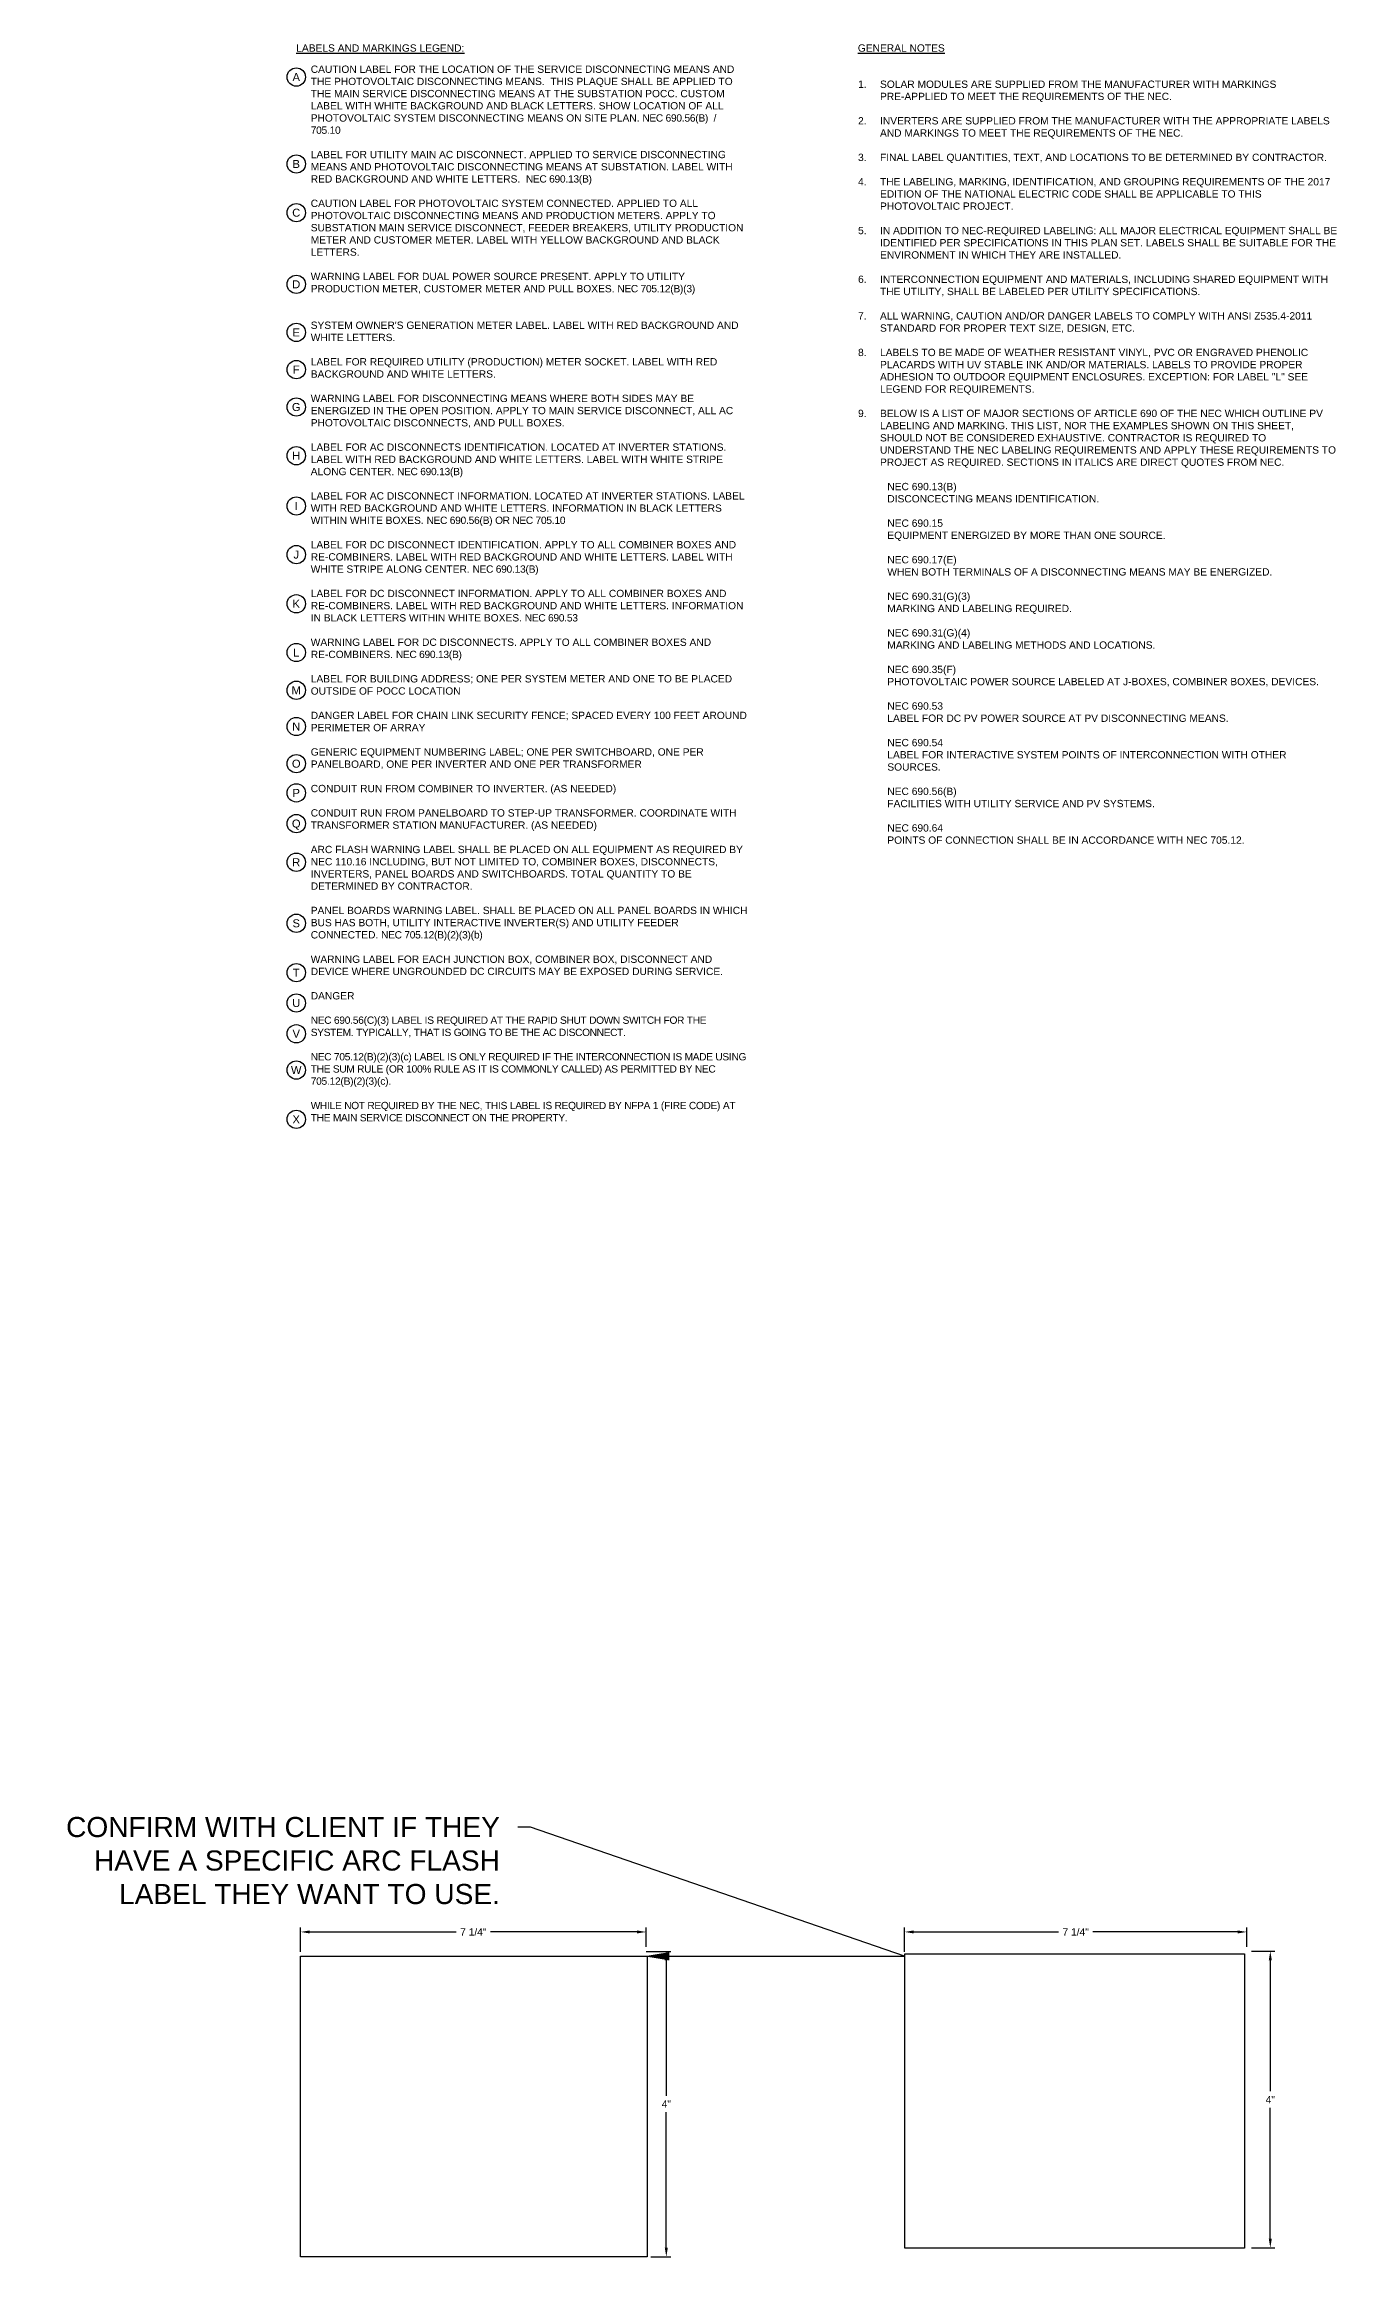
# Model space of a CAD drawing. Header units: feet. Extents: x -1522 to 1718, y -42 to 1309.
# Drawn here: x 1602.28 to 1619.94, y 1272.2 to 1302.45 of the extents above; entities that cross this region are included whole.
import ezdxf
from ezdxf import colors
from ezdxf.entities.mleader import LeaderData, LeaderLine
from ezdxf.enums import TextEntityAlignment as Align
from ezdxf.math import Vec2, Vec3

# ---------------------------------------------------------------- set-up
doc = ezdxf.new("R2010")
doc.units = ezdxf.units.FT
doc.header["$MEASUREMENT"] = 0
for name, color, linetype in [('E-TEXT', 7, 'Continuous'), ('G-ANNO-DIMS', 1, 'Continuous'), ('G-ANNO-TEXT', 1, 'Continuous')]:
    doc.layers.add(name, color=color, linetype=linetype)
doc.layers.add('G-NPLT', color=67, linetype='Continuous', plot=False)
doc.styles.add('NEI-A', font='arial.ttf')
doc.dimstyles.new('NEI-A', dxfattribs={"dimtxt": 0.1, "dimasz": 0.125, "dimexe": 0.0625, "dimexo": 0.0625, "dimgap": 0.0625, "dimtad": 0, "dimtih": 1, "dimtoh": 1, "dimdec": 4, "dimzin": 3, "dimdsep": 46, "dimlunit": 4, "dimtxsty": 'NEI-A', "dimcen": 0, "dimadec": 0, "dimazin": 0, "dimtfac": 0.75, "dimtdec": 4, "dimtofl": 0, "dimtmove": 0, "dimatfit": 3, "dimfxl": 1, "dimfrac": 1, "dimtolj": 1, "dimtzin": 0, "dimarcsym": 0})
picture_1 = doc.add_image_def('image1.jpg', size_in_pixel=(620, 538))
picture_2 = doc.add_image_def('image2.jpg', size_in_pixel=(624, 541))

# ---------------------------------------------------------------- blocks, each defined once
blk = doc.blocks.new('CIRCTAG')
at = {"color": 0, "linetype": 'ByBlock', "lineweight": -2, "transparency": 16777216}
blk.add_circle((0, 0), 0.125, dxfattribs=at)
at = {"layer": 'G-ANNO-TEXT', "color": 0, "transparency": 16777216, "style": 'NEI-A'}
blk.add_attdef('TAGNUMBER', text='', height=0.1, dxfattribs=at).set_placement((0, 0), align=Align.MIDDLE_CENTER)
blk = doc.blocks.new('*D72')
at = {"layer": 'Defpoints', "color": 0, "transparency": 16777216}
for p in [(1610.502, 1276.636), (1610.502, 1276.371), (1605.78, 1276.304)]:
    blk.add_point(p, dxfattribs=at)
at = {"layer": 'G-ANNO-DIMS', "color": 0, "lineweight": -2, "transparency": 16777216}
for p, q in [((1605.78, 1276.366), (1605.78, 1276.699)), ((1605.905, 1276.636), (1607.905, 1276.636)), ((1610.377, 1276.636), (1608.377, 1276.636)), ((1610.502, 1276.433), (1610.502, 1276.699))]:
    blk.add_line(p, q, dxfattribs=at)
at = {"layer": 'G-ANNO-DIMS', "color": 0, "transparency": 16777216}
for points in [[(1605.905, 1276.657), (1605.905, 1276.616), (1605.78, 1276.636)], [(1610.377, 1276.657), (1610.377, 1276.616), (1610.502, 1276.636)]]:
    blk.add_solid(points, dxfattribs=at)
at = {"layer": 'G-ANNO-DIMS', "color": 0, "transparency": 16777216, "insert": (1608.141, 1276.636), "char_height": 0.1, "attachment_point": 5, "style": 'NEI-A'}
blk.add_mtext('\\A1;7 1/4"', dxfattribs=at)
blk = doc.blocks.new('*D73')
at = {"layer": 'Defpoints', "color": 0, "transparency": 16777216}
for p in [(1610.439, 1276.371), (1610.502, 1272.195), (1610.778, 1272.195)]:
    blk.add_point(p, dxfattribs=at)
at = {"layer": 'G-ANNO-DIMS', "color": 0, "lineweight": -2, "transparency": 16777216}
for p, q in [((1610.501, 1276.371), (1610.84, 1276.371)), ((1610.778, 1276.246), (1610.778, 1274.395)), ((1610.778, 1272.32), (1610.778, 1274.17)), ((1610.565, 1272.195), (1610.84, 1272.195))]:
    blk.add_line(p, q, dxfattribs=at)
at = {"layer": 'G-ANNO-DIMS', "color": 0, "transparency": 16777216}
for points in [[(1610.757, 1276.246), (1610.799, 1276.246), (1610.778, 1276.371)], [(1610.757, 1272.32), (1610.799, 1272.32), (1610.778, 1272.195)]]:
    blk.add_solid(points, dxfattribs=at)
at = {"layer": 'G-ANNO-DIMS', "color": 0, "transparency": 16777216, "insert": (1610.778, 1274.283), "char_height": 0.1, "attachment_point": 5, "style": 'NEI-A'}
blk.add_mtext('\\A1;4"', dxfattribs=at)
blk = doc.blocks.new('*D74')
at = {"layer": 'Defpoints', "color": 0, "transparency": 16777216}
for p in [(1618.711, 1276.636), (1618.711, 1276.372), (1614.035, 1276.304)]:
    blk.add_point(p, dxfattribs=at)
at = {"layer": 'G-ANNO-DIMS', "color": 0, "lineweight": -2, "transparency": 16777216}
for p, q in [((1614.035, 1276.366), (1614.035, 1276.699)), ((1614.16, 1276.636), (1616.137, 1276.636)), ((1618.586, 1276.636), (1616.609, 1276.636)), ((1618.711, 1276.434), (1618.711, 1276.699))]:
    blk.add_line(p, q, dxfattribs=at)
at = {"layer": 'G-ANNO-DIMS', "color": 0, "transparency": 16777216}
for points in [[(1614.16, 1276.657), (1614.16, 1276.616), (1614.035, 1276.636)], [(1618.586, 1276.657), (1618.586, 1276.616), (1618.711, 1276.636)]]:
    blk.add_solid(points, dxfattribs=at)
at = {"layer": 'G-ANNO-DIMS', "color": 0, "transparency": 16777216, "insert": (1616.373, 1276.636), "char_height": 0.1, "attachment_point": 5, "style": 'NEI-A'}
blk.add_mtext('\\A1;7 1/4"', dxfattribs=at)
blk = doc.blocks.new('*D75')
at = {"layer": 'Defpoints', "color": 0, "transparency": 16777216}
for p in [(1618.711, 1276.372), (1618.711, 1272.317), (1619.033, 1272.317)]:
    blk.add_point(p, dxfattribs=at)
at = {"layer": 'G-ANNO-DIMS', "color": 0, "lineweight": -2, "transparency": 16777216}
for p, q in [((1618.774, 1276.372), (1619.095, 1276.372)), ((1619.033, 1276.247), (1619.033, 1274.457)), ((1619.033, 1272.442), (1619.033, 1274.232)), ((1618.774, 1272.317), (1619.095, 1272.317))]:
    blk.add_line(p, q, dxfattribs=at)
at = {"layer": 'G-ANNO-DIMS', "color": 0, "transparency": 16777216}
for points in [[(1619.012, 1276.247), (1619.054, 1276.247), (1619.033, 1276.372)], [(1619.012, 1272.442), (1619.054, 1272.442), (1619.033, 1272.317)]]:
    blk.add_solid(points, dxfattribs=at)
at = {"layer": 'G-ANNO-DIMS', "color": 0, "transparency": 16777216, "insert": (1619.033, 1274.344), "char_height": 0.1, "attachment_point": 5, "style": 'NEI-A'}
blk.add_mtext('\\A1;4"', dxfattribs=at)

msp = doc.modelspace()

# ---------------------------------------------------------------- block references
at = {"layer": 'G-ANNO-TEXT'}
ref = msp.add_blockref('CIRCTAG', (1605.72008, 1301.99815), dxfattribs=dict(at, xscale=1.000070039835441, yscale=1.000070039835441, zscale=1.000070039835441))
ref.add_attrib('TAGNUMBER', 'A', dxfattribs={"layer": 'E-TEXT', "color": 0, "transparency": 16777216, "height": 0.10941, "style": 'NEI-A'}).set_placement((1605.72008, 1301.99815), align=Align.MIDDLE_CENTER)
ref = msp.add_blockref('CIRCTAG', (1605.72008, 1300.8096), dxfattribs=dict(at, xscale=1.000070039835441, yscale=1.000070039835441, zscale=1.000070039835441))
ref.add_attrib('TAGNUMBER', 'B', dxfattribs={"layer": 'E-TEXT', "color": 0, "transparency": 16777216, "height": 0.10941, "style": 'NEI-A'}).set_placement((1605.72008, 1300.8096), align=Align.MIDDLE_CENTER)
ref = msp.add_blockref('CIRCTAG', (1605.72008, 1300.14389), dxfattribs=dict(at, xscale=1.000070039835441, yscale=1.000070039835441, zscale=1.000070039835441))
ref.add_attrib('TAGNUMBER', 'C', dxfattribs={"layer": 'E-TEXT', "color": 0, "transparency": 16777216, "height": 0.10941, "style": 'NEI-A'}).set_placement((1605.72008, 1300.14389), align=Align.MIDDLE_CENTER)
ref = msp.add_blockref('CIRCTAG', (1605.72008, 1299.16428), dxfattribs=dict(at, xscale=1.000070039835441, yscale=1.000070039835441, zscale=1.000070039835441))
ref.add_attrib('TAGNUMBER', 'D', dxfattribs={"layer": 'E-TEXT', "color": 0, "transparency": 16777216, "height": 0.10941, "style": 'NEI-A'}).set_placement((1605.72008, 1299.16428), align=Align.MIDDLE_CENTER)
ref = msp.add_blockref('CIRCTAG', (1605.72008, 1298.50674), dxfattribs=dict(at, xscale=1.000070039835441, yscale=1.000070039835441, zscale=1.000070039835441))
ref.add_attrib('TAGNUMBER', 'E', dxfattribs={"layer": 'E-TEXT', "color": 0, "transparency": 16777216, "height": 0.10941, "style": 'NEI-A'}).set_placement((1605.72008, 1298.50674), align=Align.MIDDLE_CENTER)
ref = msp.add_blockref('CIRCTAG', (1605.72008, 1297.9981), dxfattribs=dict(at, xscale=1.000070039835441, yscale=1.000070039835441, zscale=1.000070039835441))
ref.add_attrib('TAGNUMBER', 'F', dxfattribs={"layer": 'E-TEXT', "color": 0, "transparency": 16777216, "height": 0.10941, "style": 'NEI-A'}).set_placement((1605.72008, 1297.9981), align=Align.MIDDLE_CENTER)
ref = msp.add_blockref('CIRCTAG', (1605.72008, 1297.48654), dxfattribs=dict(at, xscale=1.000070039835441, yscale=1.000070039835441, zscale=1.000070039835441))
ref.add_attrib('TAGNUMBER', 'G', dxfattribs={"layer": 'E-TEXT', "color": 0, "transparency": 16777216, "height": 0.10941, "style": 'NEI-A'}).set_placement((1605.72008, 1297.48654), align=Align.MIDDLE_CENTER)
ref = msp.add_blockref('CIRCTAG', (1605.72008, 1296.82082), dxfattribs=dict(at, xscale=1.000070039835441, yscale=1.000070039835441, zscale=1.000070039835441))
ref.add_attrib('TAGNUMBER', 'H', dxfattribs={"layer": 'E-TEXT', "color": 0, "transparency": 16777216, "height": 0.10941, "style": 'NEI-A'}).set_placement((1605.72008, 1296.82082), align=Align.MIDDLE_CENTER)
ref = msp.add_blockref('CIRCTAG', (1605.72008, 1296.13291), dxfattribs=dict(at, xscale=1.000070039835441, yscale=1.000070039835441, zscale=1.000070039835441))
ref.add_attrib('TAGNUMBER', 'I', dxfattribs={"layer": 'E-TEXT', "color": 0, "transparency": 16777216, "height": 0.10941, "style": 'NEI-A'}).set_placement((1605.72008, 1296.13291), align=Align.MIDDLE_CENTER)
ref = msp.add_blockref('CIRCTAG', (1605.72008, 1295.46888), dxfattribs=dict(at, xscale=1.000070039835441, yscale=1.000070039835441, zscale=1.000070039835441))
ref.add_attrib('TAGNUMBER', 'J', dxfattribs={"layer": 'E-TEXT', "color": 0, "transparency": 16777216, "height": 0.10941, "style": 'NEI-A'}).set_placement((1605.72008, 1295.46888), align=Align.MIDDLE_CENTER)
ref = msp.add_blockref('CIRCTAG', (1605.72008, 1294.79652), dxfattribs=dict(at, xscale=1.000070039835441, yscale=1.000070039835441, zscale=1.000070039835441))
ref.add_attrib('TAGNUMBER', 'K', dxfattribs={"layer": 'E-TEXT', "color": 0, "transparency": 16777216, "height": 0.10941, "style": 'NEI-A'}).set_placement((1605.72008, 1294.79652), align=Align.MIDDLE_CENTER)
ref = msp.add_blockref('CIRCTAG', (1605.72008, 1294.13011), dxfattribs=dict(at, xscale=1.000070039835441, yscale=1.000070039835441, zscale=1.000070039835441))
ref.add_attrib('TAGNUMBER', 'L', dxfattribs={"layer": 'E-TEXT', "color": 0, "transparency": 16777216, "height": 0.10941, "style": 'NEI-A'}).set_placement((1605.72008, 1294.13011), align=Align.MIDDLE_CENTER)
ref = msp.add_blockref('CIRCTAG', (1605.72008, 1293.61377), dxfattribs=dict(at, xscale=1.000070039835441, yscale=1.000070039835441, zscale=1.000070039835441))
ref.add_attrib('TAGNUMBER', 'M', dxfattribs={"layer": 'E-TEXT', "color": 0, "transparency": 16777216, "height": 0.10941, "style": 'NEI-A'}).set_placement((1605.72008, 1293.61377), align=Align.MIDDLE_CENTER)
ref = msp.add_blockref('CIRCTAG', (1605.72008, 1293.11821), dxfattribs=dict(at, xscale=1.000070039835441, yscale=1.000070039835441, zscale=1.000070039835441))
ref.add_attrib('TAGNUMBER', 'N', dxfattribs={"layer": 'E-TEXT', "color": 0, "transparency": 16777216, "height": 0.10941, "style": 'NEI-A'}).set_placement((1605.72008, 1293.11821), align=Align.MIDDLE_CENTER)
ref = msp.add_blockref('CIRCTAG', (1605.72008, 1292.61037), dxfattribs=dict(at, xscale=1.000070039835441, yscale=1.000070039835441, zscale=1.000070039835441))
ref.add_attrib('TAGNUMBER', 'O', dxfattribs={"layer": 'E-TEXT', "color": 0, "transparency": 16777216, "height": 0.10941, "style": 'NEI-A'}).set_placement((1605.72008, 1292.61037), align=Align.MIDDLE_CENTER)
ref = msp.add_blockref('CIRCTAG', (1605.72008, 1292.2106), dxfattribs=dict(at, xscale=1.000070039835441, yscale=1.000070039835441, zscale=1.000070039835441))
ref.add_attrib('TAGNUMBER', 'P', dxfattribs={"layer": 'E-TEXT', "color": 0, "transparency": 16777216, "height": 0.10941, "style": 'NEI-A'}).set_placement((1605.72008, 1292.2106), align=Align.MIDDLE_CENTER)
ref = msp.add_blockref('CIRCTAG', (1605.72008, 1291.79088), dxfattribs=dict(at, xscale=1.000070039835441, yscale=1.000070039835441, zscale=1.000070039835441))
ref.add_attrib('TAGNUMBER', 'Q', dxfattribs={"layer": 'E-TEXT', "color": 0, "transparency": 16777216, "height": 0.10941, "style": 'NEI-A'}).set_placement((1605.72008, 1291.79088), align=Align.MIDDLE_CENTER)
ref = msp.add_blockref('CIRCTAG', (1605.72008, 1291.26227), dxfattribs=dict(at, xscale=1.000070039835441, yscale=1.000070039835441, zscale=1.000070039835441))
ref.add_attrib('TAGNUMBER', 'R', dxfattribs={"layer": 'E-TEXT', "color": 0, "transparency": 16777216, "height": 0.10941, "style": 'NEI-A'}).set_placement((1605.72008, 1291.26227), align=Align.MIDDLE_CENTER)
ref = msp.add_blockref('CIRCTAG', (1605.72008, 1290.4277), dxfattribs=dict(at, xscale=1.000070039835441, yscale=1.000070039835441, zscale=1.000070039835441))
ref.add_attrib('TAGNUMBER', 'S', dxfattribs={"layer": 'E-TEXT', "color": 0, "transparency": 16777216, "height": 0.10941, "style": 'NEI-A'}).set_placement((1605.72008, 1290.4277), align=Align.MIDDLE_CENTER)
ref = msp.add_blockref('CIRCTAG', (1605.72008, 1289.75262), dxfattribs=dict(at, xscale=1.000070039835441, yscale=1.000070039835441, zscale=1.000070039835441))
ref.add_attrib('TAGNUMBER', 'T', dxfattribs={"layer": 'E-TEXT', "color": 0, "transparency": 16777216, "height": 0.10941, "style": 'NEI-A'}).set_placement((1605.72008, 1289.75262), align=Align.MIDDLE_CENTER)
ref = msp.add_blockref('CIRCTAG', (1605.72008, 1289.33774), dxfattribs=dict(at, xscale=1.000070039835441, yscale=1.000070039835441, zscale=1.000070039835441))
ref.add_attrib('TAGNUMBER', 'U', dxfattribs={"layer": 'E-TEXT', "color": 0, "transparency": 16777216, "height": 0.10941, "style": 'NEI-A'}).set_placement((1605.72008, 1289.33774), align=Align.MIDDLE_CENTER)
ref = msp.add_blockref('CIRCTAG', (1605.72008, 1288.91717), dxfattribs=dict(at, xscale=1.000070039835441, yscale=1.000070039835441, zscale=1.000070039835441))
ref.add_attrib('TAGNUMBER', 'V', dxfattribs={"layer": 'E-TEXT', "color": 0, "transparency": 16777216, "height": 0.10941, "style": 'NEI-A'}).set_placement((1605.72008, 1288.91717), align=Align.MIDDLE_CENTER)
ref = msp.add_blockref('CIRCTAG', (1605.72008, 1288.42095), dxfattribs=dict(at, xscale=1.000070039835441, yscale=1.000070039835441, zscale=1.000070039835441))
ref.add_attrib('TAGNUMBER', 'W', dxfattribs={"layer": 'E-TEXT', "color": 0, "transparency": 16777216, "height": 0.10941, "style": 'NEI-A'}).set_placement((1605.72008, 1288.42095), align=Align.MIDDLE_CENTER)
ref = msp.add_blockref('CIRCTAG', (1605.72008, 1287.7471), dxfattribs=dict(at, xscale=1.000070039835441, yscale=1.000070039835441, zscale=1.000070039835441))
ref.add_attrib('TAGNUMBER', 'X', dxfattribs={"layer": 'E-TEXT', "color": 0, "transparency": 16777216, "height": 0.10941, "style": 'NEI-A'}).set_placement((1605.72008, 1287.7471), align=Align.MIDDLE_CENTER)

# ---------------------------------------------------------------- texts
at = {"layer": 'G-ANNO-TEXT', "char_height": 0.1, "attachment_point": 1, "style": 'NEI-A'}
for s, insert, width in [('{\\LLABELS AND MARKINGS LEGEND:}', (1605.72021, 1302.4453), 5.7570643), ('LABELS AND MARKINGS LEGEND:', (1605.72021, 1302.4453), 5.7570643), ('{\\LGENERAL NOTES}', (1613.39575, 1302.4453), 5.7570643), ('GENERAL NOTES', (1613.39575, 1302.4453), 5.7570643), ("{\\L\\P}\\P\\pt0.05716;CAUTION LABEL FOR THE LOCATION OF THE SERVICE DISCONNECTING MEANS AND THE PHOTOVOLTAIC DISCONNECTING MEANS.  THIS PLAQUE SHALL BE APPLIED TO THE MAIN SERVICE DISCONNECTING MEANS AT THE SUBSTATION POCC. CUSTOM LABEL WITH WHITE BACKGROUND AND BLACK LETTERS. SHOW LOCATION OF ALL PHOTOVOLTAIC SYSTEM DISCONNECTING MEANS ON SITE PLAN. {\\T0.95;NEC 690.56(B)  / 705.10}\\P\\PLABEL FOR UTILITY MAIN AC DISCONNECT. APPLIED TO SERVICE DISCONNECTING MEANS AND PHOTOVOLTAIC DISCONNECTING MEANS AT SUBSTATION. LABEL WITH RED BACKGROUND AND WHITE LETTERS.  {\\T0.95;NEC 690.13(B)}\\P\\pt0.05716,0.22863;\\PCAUTION LABEL FOR PHOTOVOLTAIC SYSTEM CONNECTED. APPLIED TO ALL PHOTOVOLTAIC DISCONNECTING MEANS AND PRODUCTION METERS. APPLY TO SUBSTATION MAIN SERVICE DISCONNECT, FEEDER BREAKERS, UTILITY PRODUCTION METER AND CUSTOMER METER. LABEL WITH YELLOW BACKGROUND AND BLACK LETTERS. {\\T0.95;\\P}\\P\\ptz;WARNING LABEL FOR DUAL POWER SOURCE PRESENT. APPLY TO UTILITY PRODUCTION METER, CUSTOMER METER AND PULL BOXES. {\\T0.95;NEC 705.12(B)(3) }\\P\\pt0.05716,0.22863;\\P\\PSYSTEM OWNER'S GENERATION METER LABEL. LABEL WITH RED BACKGROUND AND WHITE LETTERS. \\P\\PLABEL FOR REQUIRED UTILITY (PRODUCTION) METER SOCKET. LABEL WITH RED BACKGROUND AND WHITE LETTERS. \\P\\PWARNING LABEL FOR DISCONNECTING MEANS WHERE BOTH SIDES MAY BE ENERGIZED IN THE OPEN POSITION. APPLY TO MAIN SERVICE DISCONNECT, ALL AC PHOTOVOLTAIC DISCONNECTS, AND PULL BOXES. \\P\\PLABEL FOR AC DISCONNECTS IDENTIFICATION. LOCATED AT INVERTER STATIONS. LABEL WITH RED BACKGROUND AND WHITE LETTERS. LABEL WITH WHITE STRIPE ALONG CENTER. {\\T0.95;NEC 690.13(B)}\\P\\PLABEL FOR AC DISCONNECT INFORMATION. LOCATED AT INVERTER STATIONS. LABEL WITH RED BACKGROUND AND WHITE LETTERS. INFORMATION IN BLACK LETTERS WITHIN WHITE BOXES. {\\T0.95;NEC 690.56(B) OR NEC 705.10}\\P\\PLABEL FOR DC DISCONNECT IDENTIFICATION. APPLY TO ALL COMBINER BOXES AND RE-COMBINERS. LABEL WITH RED BACKGROUND AND WHITE LETTERS. LABEL WITH WHITE STRIPE ALONG CENTER. {\\T0.95;NEC 690.13(B)}\\P\\PLABEL FOR DC DISCONNECT INFORMATION. APPLY TO ALL COMBINER BOXES AND RE-COMBINERS. LABEL WITH RED BACKGROUND AND WHITE LETTERS. INFORMATION IN BLACK LETTERS WITHIN WHITE BOXES. {\\T0.95;NEC 690.53}\\P\\PWARNING LABEL FOR DC DISCONNECTS. APPLY TO ALL COMBINER BOXES AND RE-COMBINERS. {\\T0.95;NEC 690.13(B)}\\P\\P\\pt0.05961,0.23842;LABEL FOR BUILDING ADDRESS; ONE PER SYSTEM METER AND ONE TO BE PLACED OUTSIDE OF POCC LOCATION \\P\\P\\pt0.05716,0.22863;DANGER LABEL FOR CHAIN LINK SECURITY FENCE; SPACED EVERY 100 FEET AROUND PERIMETER OF ARRAY \\P\\P\\pt0.05961;GENERIC EQUIPMENT NUMBERING LABEL; ONE PER SWITCHBOARD, ONE PER PANELBOARD, ONE PER INVERTER AND ONE PER TRANSFORMER \\P\\PCONDUIT RUN FROM COMBINER TO INVERTER. (AS NEEDED)\\P\\pt0.05716,0.22863;\\PCONDUIT RUN FROM PANELBOARD TO STEP-UP TRANSFORMER. COORDINATE WITH TRANSFORMER STATION MANUFACTURER. (AS NEEDED)\\P\\PARC FLASH WARNING LABEL SHALL BE PLACED ON ALL EQUIPMENT AS REQUIRED BY NEC 110.16 INCLUDING, BUT NOT LIMITED TO, COMBINER BOXES, DISCONNECTS, INVERTERS, PANEL BOARDS AND SWITCHBOARDS. TOTAL QUANTITY TO BE DETERMINED BY CONTRACTOR.\\P\\P{\\A1;PANEL BOARDS WARNING LABEL. SHALL BE PLACED ON ALL PANEL BOARDS IN WHICH BUS HAS BOTH, UTILITY INTERACTIVE INVERTER(S) AND UTILITY FEEDER CONNECTED. \\A0;\\T0.95;NEC 705.12(B)(2)(3)(b) \\A1;\\T1;\\P\\P}WARNING LABEL FOR EACH JUNCTION BOX, COMBINER BOX, DISCONNECT AND DEVICE WHERE UNGROUNDED DC CIRCUITS MAY BE EXPOSED DURING SERVICE.\\P\\PDANGER\\P\\P\\ptz;{\\T0.95;NEC 690.56(C)(3) LABEL IS REQUIRED AT THE RAPID SHUT DOWN SWITCH FOR THE SYSTEM. TYPICALLY, THAT IS GOING TO BE THE AC DISCONNECT.\\P\\PNEC 705.12(B)(2)(3)(c) LABEL IS ONLY REQUIRED IF THE INTERCONNECTION IS MADE USING THE SUM RULE (OR 100% RULE AS IT IS COMMONLY CALLED) AS PERMITTED BY NEC 705.12(B)(2)(3)(c).\\P\\PWHILE NOT REQUIRED BY THE NEC, THIS LABEL IS REQUIRED BY NFPA 1 (FIRE CODE) AT THE MAIN SERVICE DISCONNECT ON THE PROPERTY.}", (1605.91803, 1302.48912), 5.9543213)]:
    msp.add_mtext(s, dxfattribs=dict(at, insert=insert, width=width))
at = {"layer": 'G-ANNO-TEXT', "insert": (1613.39856, 1301.95035), "char_height": 0.1, "attachment_point": 1, "style": 'NEI-A'}
msp.add_mtext_dynamic_manual_height_columns('\\pi-0.3,l0.3,t0.3;1.^ISOLAR MODULES ARE SUPPLIED FROM THE MANUFACTURER WITH MARKINGS PRE-APPLIED TO MEET THE REQUIREMENTS OF THE NEC.  \\P\\pi0,l0,tz;\\P\\pi-0.3,l0.3,t0.3;2.^IINVERTERS ARE SUPPLIED FROM THE MANUFACTURER WITH THE APPROPRIATE LABELS AND MARKINGS TO MEET THE REQUIREMENTS OF THE NEC.\\P\\pi0,l0,tz;\\P\\pi-0.3,l0.3,t0.3;3.^IFINAL LABEL QUANTITIES, TEXT, AND LOCATIONS TO BE DETERMINED BY CONTRACTOR.\\P\\P4.^ITHE LABELING, MARKING, IDENTIFICATION, AND GROUPING REQUIREMENTS OF THE 2017 EDITION OF THE NATIONAL ELECTRIC CODE SHALL BE APPLICABLE TO THIS PHOTOVOLTAIC PROJECT. \\P\\P5.^IIN ADDITION TO NEC-REQUIRED LABELING: ALL MAJOR ELECTRICAL EQUIPMENT SHALL BE IDENTIFIED PER SPECIFICATIONS IN THIS PLAN SET. LABELS SHALL BE SUITABLE FOR THE ENVIRONMENT IN WHICH THEY ARE INSTALLED.\\P\\P6.^IINTERCONNECTION EQUIPMENT AND MATERIALS, INCLUDING SHARED EQUIPMENT WITH THE UTILITY, SHALL BE LABELED PER UTILITY SPECIFICATIONS.\\P\\P7.^IALL WARNING, CAUTION AND/OR DANGER LABELS TO COMPLY WITH ANSI Z535.4-2011 STANDARD FOR PROPER TEXT SIZE, DESIGN, ETC.\\P\\pi0,l0,tz;\\P\\pi-0.3,l0.3,t0.3;8.^ILABELS TO BE MADE OF WEATHER RESISTANT VINYL, PVC OR ENGRAVED PHENOLIC PLACARDS WITH UV STABLE INK AND/OR MATERIALS. LABELS TO PROVIDE PROPER ADHESION TO OUTDOOR EQUIPMENT ENCLOSURES. EXCEPTION: FOR LABEL "L" SEE LEGEND FOR REQUIREMENTS.\\P\\P9.^IBELOW IS A LIST OF MAJOR SECTIONS OF ARTICLE 690 OF THE NEC WHICH OUTLINE PV LABELING AND MARKING. THIS LIST, NOR THE EXAMPLES SHOWN ON THIS SHEET, SHOULD NOT BE CONSIDERED EXHAUSTIVE. CONTRACTOR IS REQUIRED TO UNDERSTAND THE NEC LABELING REQUIREMENTS AND APPLY THESE REQUIREMENTS TO PROJECT AS REQUIRED. SECTIONS IN ITALICS ARE DIRECT QUOTES FROM NEC.\\P\\pi0,l0,tz;^I\\P^INEC 690.13(B)\\P^IDISCONCECTING MEANS IDENTIFICATION.\\P\\P^INEC 690.15\\P^IEQUIPMENT ENERGIZED BY MORE THAN ONE SOURCE.\\P^I\\P^INEC 690.17(E)\\P^IWHEN BOTH TERMINALS OF A DISCONNECTING MEANS MAY BE ENERGIZED.\\P\\P^INEC 690.31(G)(3)\\P^IMARKING AND LABELING REQUIRED.\\P\\P^INEC 690.31(G)(4)\\P^IMARKING AND LABELING METHODS AND LOCATIONS.\\P\\P^INEC 690.35(F)\\P^IPHOTOVOLTAIC POWER SOURCE LABELED AT J-BOXES, COMBINER BOXES, DEVICES.\\P\\P^INEC 690.53\\P^ILABEL FOR DC PV POWER SOURCE AT PV DISCONNECTING MEANS.\\P\\P^INEC 690.54\\P^ILABEL FOR INTERACTIVE SYSTEM POINTS OF INTERCONNECTION WITH OTHER ^I^I^ISOURCES.\\P\\P^INEC 690.56(B)\\P^IFACILITIES WITH UTILITY SERVICE AND PV SYSTEMS.\\P\\P^INEC 690.64\\P^IPOINTS OF CONNECTION SHALL BE IN ACCORDANCE WITH NEC 705.12.', width=6.5549042, gutter_width=1, heights=[10.76358], dxfattribs=at)

# ---------------------------------------------------------------- dimensions: what is measured, and where the dimension line sits
at = {"layer": 'G-ANNO-DIMS'}
for base, p1, p2, picture, middle in [((1610.50239, 1276.63649), (1605.7797, 1276.30371), (1610.50239, 1276.37055), '*D72', (1608.14105, 1276.63649)), ((1618.71112, 1276.63649), (1614.03462, 1276.30371), (1618.71112, 1276.37167), '*D74', (1616.37287, 1276.63649))]:
    dim = msp.add_linear_dim(base=base, p1=p1, p2=p2, text='7 1/4"', dimstyle='NEI-A', dxfattribs=at)
    dim.commit()
    dim.dimension.update_dxf_attribs({"geometry": picture, "text_midpoint": middle})
for base, p1, p2, picture, middle in [((1610.77778, 1272.19515), (1610.43884, 1276.37055), (1610.50239, 1272.19515), '*D73', (1610.77778, 1274.28285)), ((1619.03269, 1272.3172), (1618.71112, 1276.37167), (1618.71112, 1272.3172), '*D75', (1619.03269, 1274.34443))]:
    dim = msp.add_linear_dim(base=base, p1=p1, p2=p2, angle=90, text='4"', dimstyle='NEI-A', dxfattribs=at)
    dim.commit()
    dim.dimension.update_dxf_attribs({"geometry": picture, "text_midpoint": middle})

# ---------------------------------------------------------------- pictures from other files: only their frames are drawn
at = {"layer": 'E-TEXT'}
image = msp.add_image(picture_2, insert=(1614.03729, 1272.31269), size_in_units=(4.64185, 4.02442), dxfattribs=at)
image.dxf.flags = 7
image = msp.add_image(picture_1, insert=(1605.7797, 1272.19515), size_in_units=(4.73477, 4.10855), dxfattribs=at)
image.dxf.flags = 7

# ---------------------------------------------------------------- leaders
at = {"layer": 'G-NPLT'}
ml = msp.add_multileader_mtext('Standard', dxfattribs=at)
ml.set_content('CONFIRM WITH CLIENT IF THEY HAVE A SPECIFIC ARC FLASH LABEL THEY WANT TO USE.', color=256, style='NEI-A')
ml.set_leader_properties()
ml.build(insert=Vec2(0, 0))
ml.multileader.update_dxf_attribs({"dogleg_length": 0.0625, "arrow_head_size": 0.34353})
ctx = ml.context
ctx.base_point, ctx.char_height, ctx.arrow_head_size, ctx.landing_gap_size, ctx.plane_origin = Vec3(1602.34881, 1278.06864), 0.2748256, 0.34353, 0.24734, Vec3(1509.21922, 1140.56749)
ctx.text_align_type = 2
notes = []
notes.append((ctx, [(1, (1, 1, 0), (1608.92251, 1278.06864), (-1, 0), 0.17177, [(1, [(1610.47766, 1276.30371), (1614.03462, 1276.30371)], 0, [])])]))
ctx.mtext.insert, ctx.mtext.width, ctx.mtext.alignment, ctx.mtext.flow_direction = Vec3(1608.5034, 1278.2084), 6.227078, 3, 5
for ctx, leaders in notes:
    for number, flags, end, landing, length, lines in leaders:
        leader = LeaderData()
        leader.index, (leader.has_last_leader_line, leader.has_dogleg_vector, leader.attachment_direction) = number, flags
        leader.last_leader_point, leader.dogleg_vector, leader.dogleg_length = Vec3(end), Vec3(landing), length
        for number, points, colour, breaks in lines:
            line = LeaderLine()
            line.index, line.vertices, line.color, line.breaks = number, Vec3.list(points), colors.encode_raw_color(colour), breaks
            leader.lines.append(line)
        ctx.leaders.append(leader)

doc.saveas('drawing.dxf')
